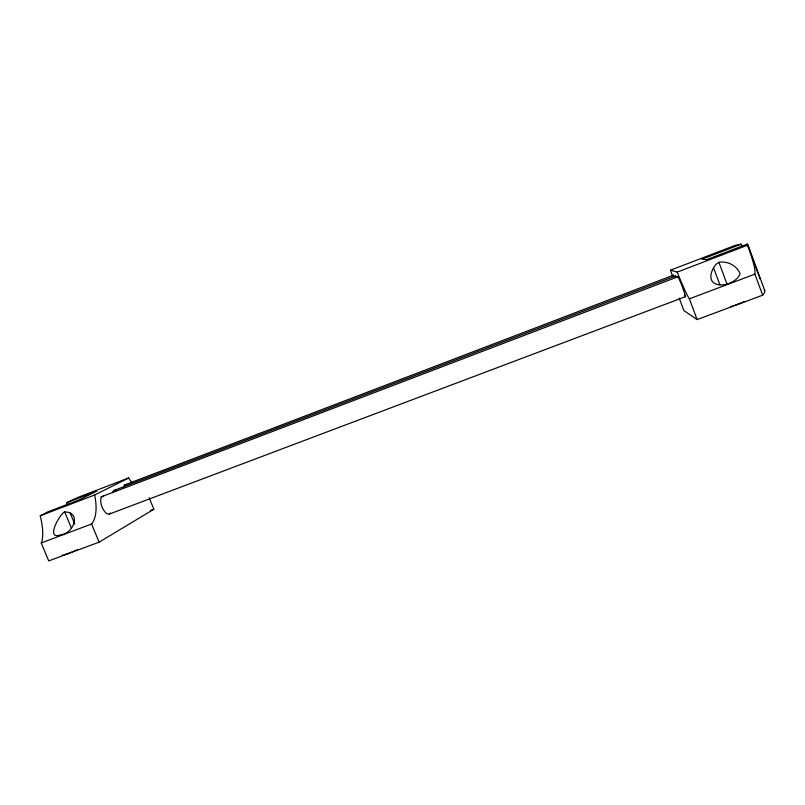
<?xml version="1.0" encoding="UTF-8"?>
<svg xmlns="http://www.w3.org/2000/svg" width="805" height="805" viewBox="0 0 805 805"><rect width="100%" height="100%" fill="white"/><g stroke="black" fill="none" stroke-linecap="round" stroke-linejoin="round"><path stroke-width="1.21" d="M713.532 267.723C701.225 290.977 734.915 288.26 740.037 273.599C737.068 265.71 727.056 260.659 718.925 262.319L715.846 264.493L713.532 267.723L719.891 284.829M679.189 298.071L683.858 310.569L697.13 319.585L762.667 295.194L754.899 274.153A48.642 6.5 70 0 0 754.788 269.595L754.506 267.582A46.942 4.055 69.9 0 0 751.87 257.59L750.974 254.652A46.056 1.771 69.8 0 0 747.674 245.143L747.282 244.086L706.398 259.743L701.839 259.24L741.073 244.197L741.928 246.531M64.672 511.879C59.479 514.254 44.969 540.568 60.778 534.802C73.537 533.524 81.869 512.393 64.672 511.879L71.353 527.969M67.57 504.916L66.634 502.682L96.992 491.05L79.252 499.835L47.928 511.819L40.25 515.804A39.837 15.325 67.9 0 1 41.971 524.488L42.343 527.195A40.632 13.816 67.8 0 1 42.605 536.623L42.444 538.525A42.122 12.437 67.8 0 1 41.246 542.962L48.733 560.914L99.106 542.168L153.876 509.233L149.146 497.681M40.25 515.804L94.638 495.005L128.629 477.979A35.48 15.074 68.3 0 0 131.748 482.487M66.634 502.682L77.562 497.56L128.629 477.979M672.447 275.793A39.435 2.184 69.4 0 0 670.525 270.178L735.478 245.273L741.073 244.197M670.525 270.178L677.186 272.11L747.674 245.143M124.272 485.123L673.352 275.209M113.505 490.668L675.395 276.024M100.867 496.987L678.082 276.678M109.319 514.073L685.498 296.653M41.246 542.962L91.589 524.005A40.451 19.602 68.3 0 0 94.638 495.005M677.186 272.11A45.674 2.928 69.4 0 0 689.382 298.836L754.899 274.153M150.394 510.531L153.876 509.233M91.589 524.005L99.106 542.168M70.075 512.765L74.825 524.206M689.382 298.836L697.13 319.585M718.925 262.319L727.126 284.427M747.825 244.69L764.75 290.555M747.282 244.086L760.272 279.295M112.589 492.6A9.278 4.196 69.1 0 1 116.343 490.668M123.658 486.995A9.066 4.005 69 0 1 127.18 485.002M110.577 513.077A9.509 4.407 69.1 0 1 102.134 507.261A9.509 4.407 69.1 0 1 103.593 496.162M77.441 549.664A12.608 0.936 -22.8 0 1 75.439 550.529M74.422 550.962A12.608 0.936 -22.8 0 1 66.765 553.951M65.99 554.212A12.608 0.936 -22.8 0 1 64.038 554.826M62.78 555.108A12.608 0.936 -22.8 0 1 62.277 555.048M764.217 289.508A295.334 25.227 -21.1 0 1 762.667 295.194M675.476 276.236A10.385 0.614 69.3 0 1 676.411 277.403M673.272 275.441A10.123 0.584 69.3 0 1 674.218 276.699M677.79 277.031A10.666 0.654 69.3 0 1 682.912 288.391A10.666 0.654 69.3 0 1 684.401 295.163M744.243 301.603A14.47 1.218 -20 0 1 734.975 305.216M734.08 305.528A14.47 1.218 -20 0 1 730.618 306.685"/></g></svg>
